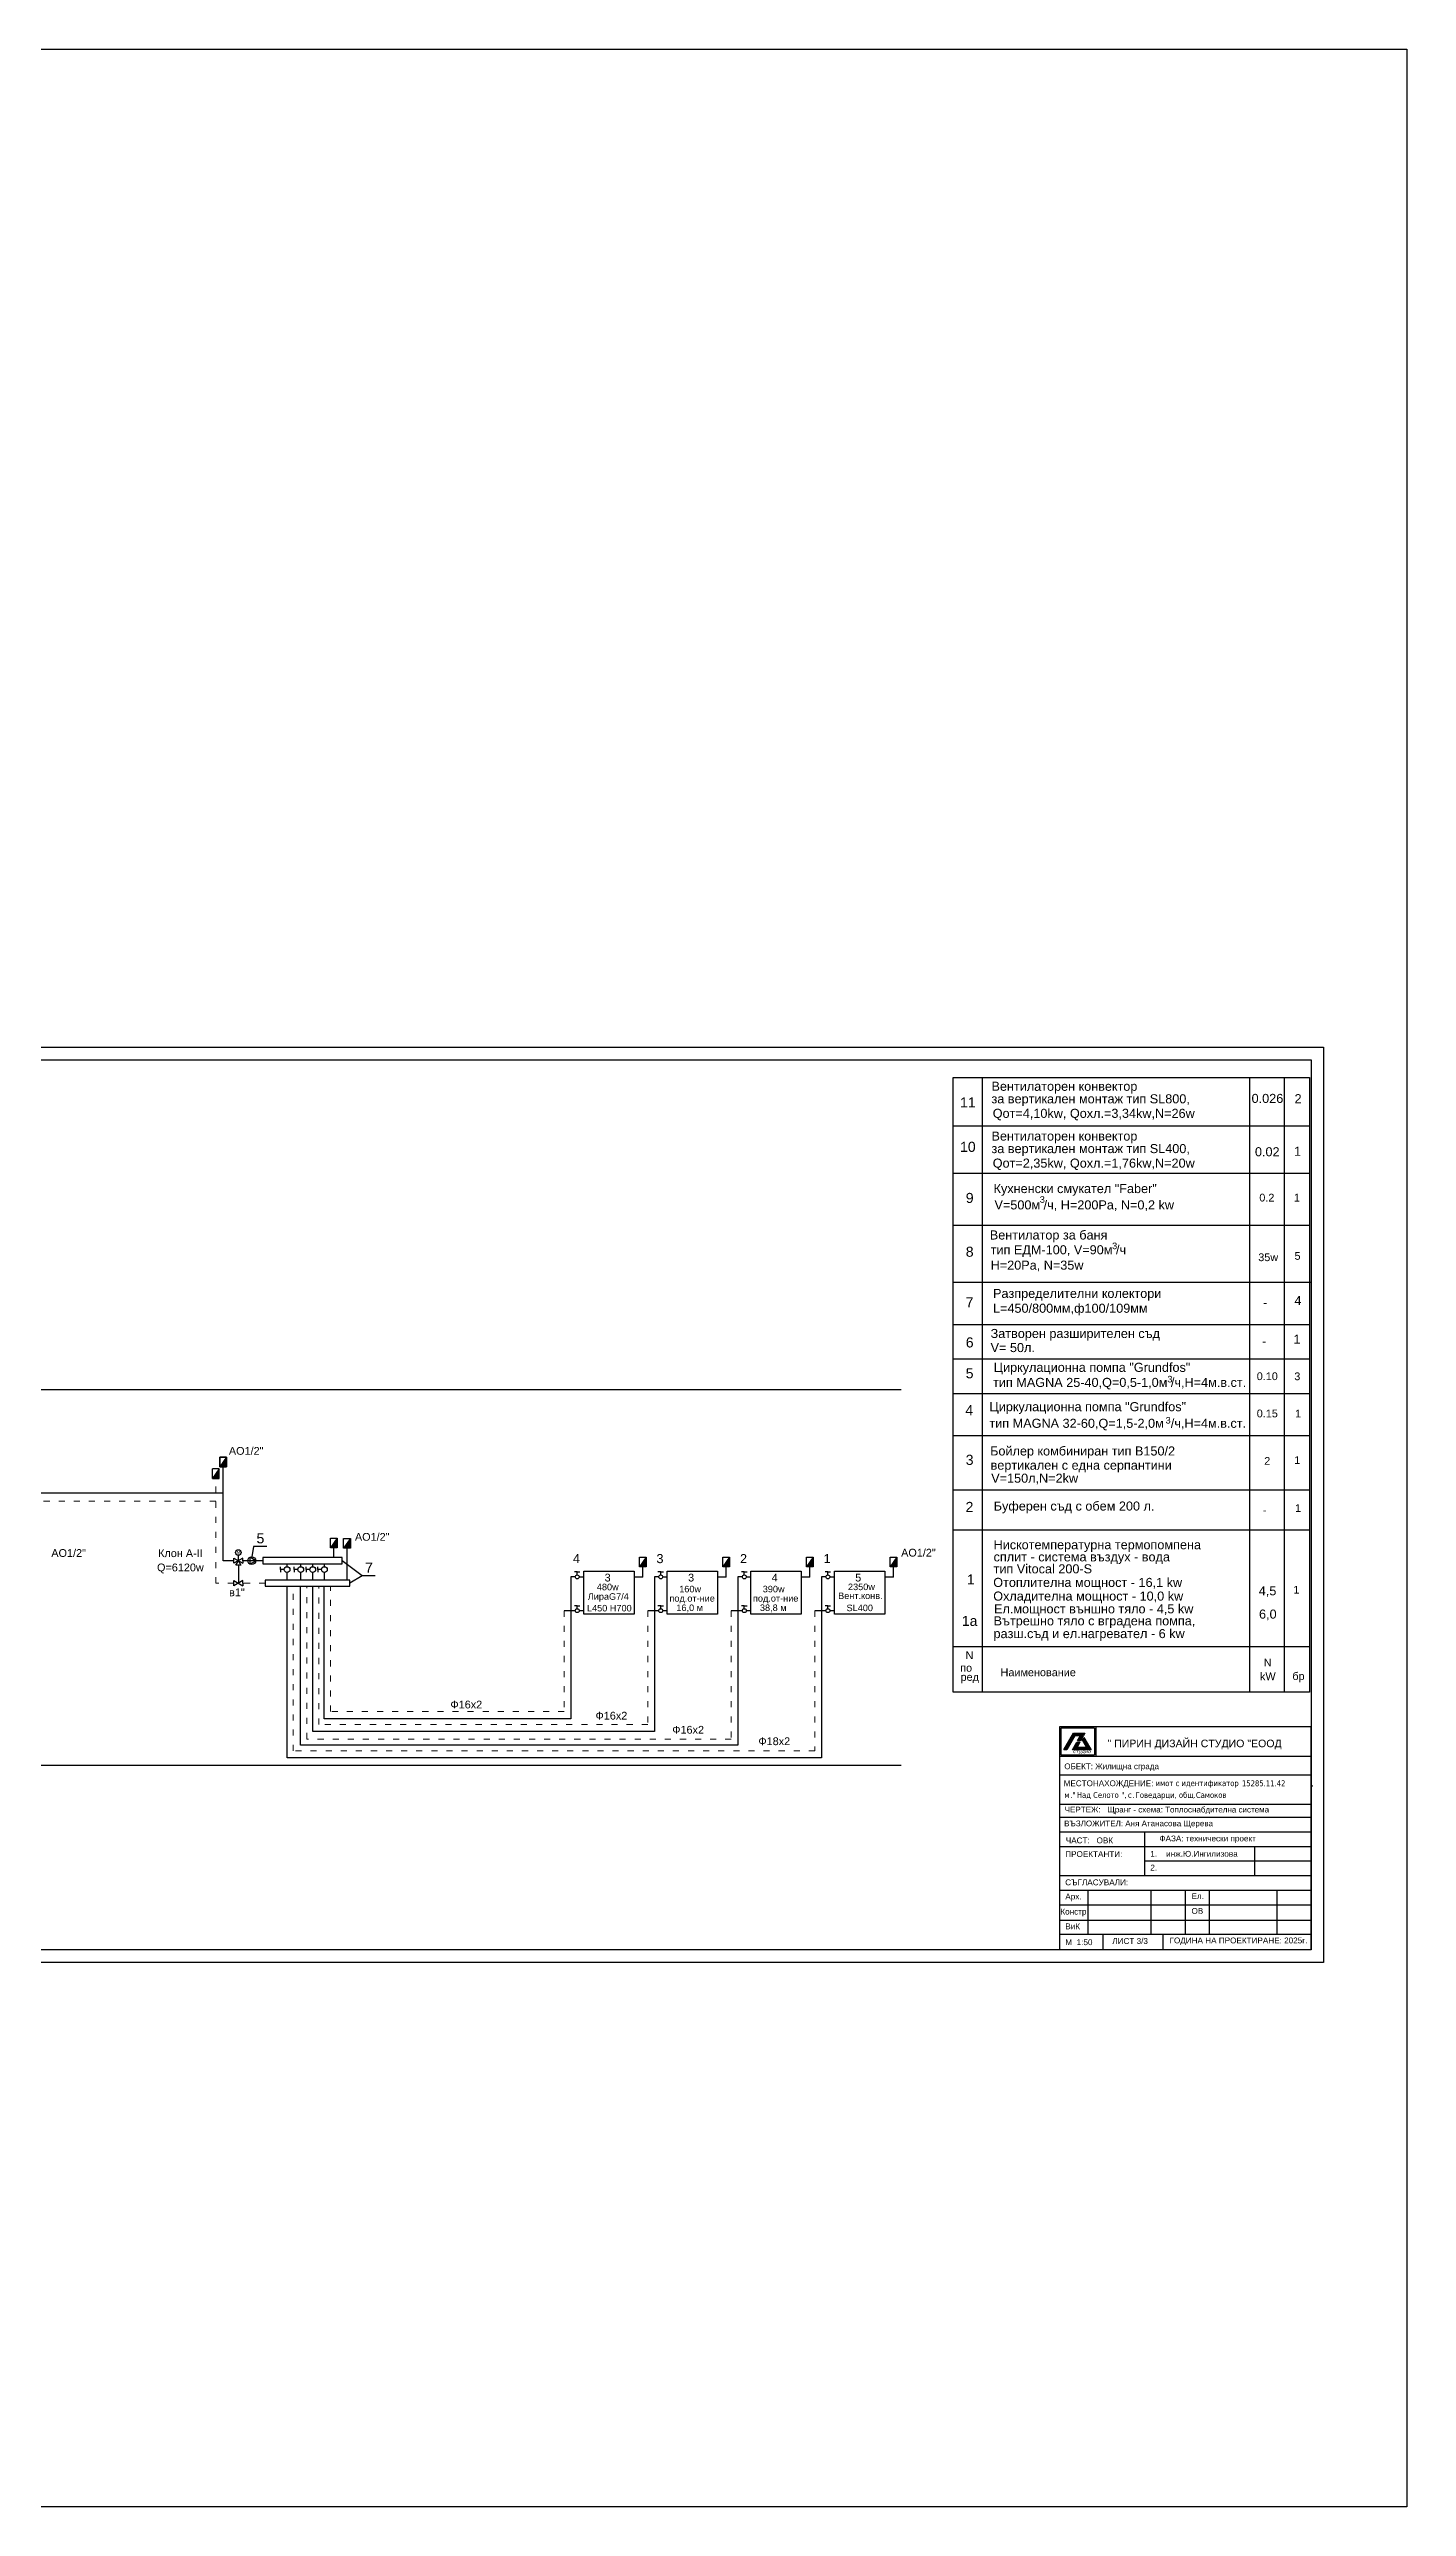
# Model space of a CAD drawing. Header units: centimetres. Extents: x 5906 to 32017, y -966 to 7982.
# Drawn here: x 29319 to 32017, y 2654 to 7537 of the extents above; entities that cross this region are included whole.
import ezdxf

# ---------------------------------------------------------------- set-up
doc = ezdxf.new("R2010")
doc.units = ezdxf.units.CM
doc.header["$MEASUREMENT"] = 0
doc.linetypes.add('ACAD_ISO03W100', pattern=[30, 12, -18])
for name, color, linetype in [('ARCH', 7, 'Continuous'), ('L-025', 6, 'Continuous'), ('L025', 3, 'Continuous'), ('OV_1', 2, 'Continuous')]:
    doc.layers.add(name, color=color, linetype=linetype)
doc.layers.add('OV_2', color=2, linetype='ACAD_ISO03W100', lineweight=20)
doc.styles.add('GENERATED_STYLE_1', font='arial.ttf')
doc.styles.add('GENERATED_STYLE_148', font='arial.ttf')
doc.styles.add('GENERATED_STYLE_3', font='couri.ttf')
doc.styles.add('GENERATED_STYLE_6', font='')
doc.styles.add('GENERATED_STYLE_7', font='tahoma.ttf')
doc.styles.get('GENERATED_STYLE_6').set_extended_font_data('Tahoma Cyr')

msp = doc.modelspace()

# ---------------------------------------------------------------- hatches: boundary and pattern name
at = {"layer": 'ARCH', "linetype": 'ByBlock'}
for points in [[(31354.226, 4190.729), (31335.346, 4157.859), (31341.049, 4157.859), (31356.984, 4185.601), (31368.306, 4185.601), (31362.548, 4175.447), (31368.457, 4175.447), (31370.747, 4179.485), (31373.654, 4184.612), (31374.215, 4185.601), (31377.123, 4190.729), (31371.214, 4190.729), (31370.104, 4190.729)], [(31361.035, 4172.778), (31352.574, 4157.859), (31358.483, 4157.859), (31383.299, 4157.859), (31389.182, 4157.859), (31386.176, 4163.039), (31375.117, 4182.092), (31372.21, 4176.964), (31380.292, 4163.039), (31361.421, 4163.039), (31366.944, 4172.778)]]:
    msp.add_hatch(color=256, dxfattribs=at).paths.add_polyline_path(points)
at = {"layer": 'OV_1'}
for points in [[(29658.08, 4720.271), (29671.343, 4739.482), (29671.343, 4720.271)], [(29643.444, 4696.57), (29656.707, 4715.781), (29656.707, 4696.57)], [(29878.093, 4559.253), (29891.356, 4578.464), (29891.356, 4559.253)], [(29904.234, 4558.378), (29917.496, 4577.589), (29917.496, 4558.378)], [(30491.942, 4521.107), (30505.204, 4540.318), (30505.204, 4521.107)], [(30657.942, 4521.107), (30671.205, 4540.318), (30671.205, 4521.107)], [(30823.943, 4521.107), (30837.206, 4540.318), (30837.206, 4521.107)], [(30989.943, 4521.107), (31003.206, 4540.318), (31003.206, 4521.107)]]:
    msp.add_hatch(color=256, dxfattribs=at).paths.add_polyline_path(points)

# ---------------------------------------------------------------- linework, layer by layer
msp.add_lwpolyline([(13027.15, 7536.77), (32016.754, 7536.77), (32016.754, 2653.713), (13027.15, 2653.713)], close=True)
at = {"layer": 'ARCH', "linetype": 'ByBlock'}
for p, q in [((25158.824, 5553.938), (31851.336, 5553.938)), ((25258.824, 5528.938), (31826.336, 5528.938)), ((31826.336, 5528.938), (31826.336, 3760.459)), ((31851.336, 5553.938), (31851.336, 3735.459)), ((31114.989, 4272.305), (31114.989, 5493.764)), ((31114.991, 5493.764), (31823.356, 5493.764)), ((31173.064, 5493.764), (31173.064, 4272.305)), ((31704.256, 5493.764), (31704.256, 4272.305)), ((31772.769, 5493.764), (31772.769, 4272.305)), ((31823.356, 5493.764), (31823.355, 4272.305)), ((31114.991, 5397.468), (31823.356, 5397.468)), ((31114.991, 5303.645), (31823.356, 5303.645)), ((31114.989, 5200.021), (31823.355, 5200.021)), ((31116.81, 5087.212), (31825.176, 5087.212)), ((31114.989, 5003.012), (31823.301, 5003.001)), ((31114.989, 4934.459), (31823.355, 4934.459)), ((31114.989, 4865.905), (31823.355, 4865.905)), ((31114.989, 4782.156), (31823.355, 4782.156)), ((31114.989, 4674.468), (31823.355, 4674.468)), ((31823.355, 4593.959), (31114.989, 4593.959)), ((31823.355, 4458.232), (31823.355, 4272.305)), ((31823.355, 4362.305), (31114.989, 4362.305)), ((31823.355, 4272.305), (31114.989, 4272.305)), ((31326.336, 4203.469), (31326.336, 3760.459)), ((31395.822, 4203.469), (31326.336, 4203.469)), ((31826.336, 4203.469), (31326.336, 4203.469)), ((31395.822, 4200.801), (31329.004, 4200.801)), ((31329.004, 4200.801), (31329.004, 4147.955)), ((31395.822, 4200.801), (31329.004, 4200.801)), ((31395.822, 4200.801), (31395.822, 4147.955)), ((31395.822, 4200.801), (31395.822, 4147.955)), ((31398.49, 4203.469), (31398.49, 4145.287)), ((31398.49, 4203.469), (31398.49, 4145.287)), ((31826.336, 3760.459), (31826.336, 4203.469)), ((31326.336, 4145.287), (31826.336, 4145.287)), ((31326.336, 4107.942), (31826.336, 4107.942)), ((31329.004, 4147.955), (31395.822, 4147.955)), ((31329.004, 4147.955), (31395.822, 4147.955)), ((31326.336, 4049.994), (31826.336, 4049.994)), ((31326.336, 4024.223), (31826.336, 4024.223)), ((31326.336, 4024.223), (31826.336, 4024.223)), ((31326.336, 3995.132), (31826.336, 3995.132)), ((31326.336, 3995.132), (31826.336, 3995.132)), ((31326.336, 3966.041), (31826.336, 3966.041)), ((31495.451, 3995.132), (31495.451, 3966.041)), ((31495.451, 3995.132), (31495.451, 3966.041)), ((31495.451, 3995.132), (31495.451, 3907.859)), ((31713.779, 3966.041), (31713.779, 3907.859)), ((31326.336, 3907.859), (31826.336, 3907.859)), ((31326.336, 3907.859), (31826.336, 3907.859)), ((31326.336, 3907.859), (31826.336, 3907.859)), ((31495.451, 3936.95), (31826.336, 3936.95)), ((31495.451, 3907.859), (31826.336, 3907.859)), ((31495.451, 3907.859), (31826.336, 3907.859)), ((31326.336, 3878.768), (31826.336, 3878.768)), ((31383.022, 3879.237), (31383.022, 3791.495)), ((31508.295, 3878.768), (31508.295, 3791.495)), ((31576.336, 3878.768), (31576.336, 3791.495)), ((31624.101, 3878.768), (31624.101, 3791.495)), ((31758.295, 3878.768), (31758.295, 3791.495)), ((31326.336, 3849.677), (31826.336, 3849.677)), ((31326.336, 3819.308), (31826.336, 3819.308)), ((31826.336, 3760.459), (25258.824, 3760.459)), ((31326.336, 3791.495), (31826.336, 3791.495)), ((31326.336, 3791.495), (31826.336, 3791.495)), ((31826.336, 3760.459), (31326.336, 3760.459)), ((31412.548, 3791.495), (31412.548, 3760.459)), ((31531.617, 3791.495), (31531.617, 3760.459)), ((31851.336, 3735.459), (25158.824, 3735.459))]:
    msp.add_line(p, q, dxfattribs=at)
for points in [[(31354.226, 4190.729), (31370.104, 4190.729), (31371.214, 4190.729), (31377.123, 4190.729), (31374.215, 4185.601), (31373.654, 4184.612), (31370.747, 4179.485), (31368.457, 4175.447), (31362.548, 4175.447), (31368.306, 4185.601), (31356.984, 4185.601), (31341.049, 4157.859), (31335.346, 4157.859)], [(31361.035, 4172.778), (31366.944, 4172.778), (31361.421, 4163.039), (31380.292, 4163.039), (31372.21, 4176.964), (31375.117, 4182.092), (31386.176, 4163.039), (31389.182, 4157.859), (31383.299, 4157.859), (31358.483, 4157.859), (31352.574, 4157.859)]]:
    msp.add_lwpolyline(points, close=True, dxfattribs=at)
at = {"layer": 'L-025'}
for p, q in [((25349.792, 4873.439), (31011.804, 4873.439)), ((25349.792, 4127.55), (31011.804, 4127.55))]:
    msp.add_line(p, q, dxfattribs=at)
at = {"layer": 'L025'}
for p, q in [((29725.311, 4561.813), (29721.606, 4541.464)), ((29751.368, 4561.813), (29725.311, 4561.813)), ((29941.014, 4503.546), (29901.09, 4533.604)), ((29941.014, 4503.546), (29916.573, 4488.89)), ((29967.071, 4503.546), (29941.014, 4503.546))]:
    msp.add_line(p, q, dxfattribs=at)
at = {"layer": 'OV_1'}
for p, q in [((29658.08, 4739.482), (29658.08, 4720.271)), ((29671.343, 4739.482), (29658.08, 4739.482)), ((29658.08, 4720.271), (29658.08, 4739.482)), ((29658.08, 4739.482), (29671.343, 4739.482)), ((29671.343, 4739.482), (29658.08, 4720.271)), ((29671.343, 4720.271), (29671.343, 4739.482)), ((29671.343, 4739.482), (29671.343, 4720.271)), ((29656.707, 4715.781), (29643.444, 4715.781)), ((29643.444, 4696.57), (29643.444, 4715.781)), ((29656.707, 4715.781), (29643.444, 4696.57)), ((29643.444, 4696.57), (29656.707, 4696.57)), ((29656.707, 4696.57), (29656.707, 4715.781)), ((29658.08, 4720.271), (29671.343, 4720.271)), ((29671.343, 4720.271), (29658.08, 4720.271)), ((29664.712, 4690.323), (29664.712, 4720.271)), ((29664.712, 4690.323), (29664.712, 4720.271)), ((29664.712, 4602.893), (29664.712, 4708.653)), ((29664.712, 4667.756), (26999.169, 4667.756)), ((29664.712, 4533.604), (29664.712, 4667.756)), ((29664.712, 4533.604), (29664.712, 4576.57)), ((29694.95, 4533.604), (29694.95, 4544.392)), ((29878.093, 4559.253), (29878.093, 4578.464)), ((29891.356, 4578.464), (29878.093, 4559.253)), ((29878.093, 4578.464), (29891.356, 4578.464)), ((29891.356, 4559.253), (29878.093, 4559.253)), ((29884.708, 4539.754), (29884.725, 4559.253)), ((29891.356, 4578.464), (29891.356, 4559.253)), ((29904.234, 4577.589), (29917.496, 4577.589)), ((29917.496, 4577.589), (29904.234, 4558.378)), ((29904.234, 4558.378), (29904.234, 4577.589)), ((29917.496, 4558.378), (29904.234, 4558.378)), ((29910.865, 4494.044), (29910.865, 4558.378)), ((29917.496, 4577.589), (29917.496, 4558.378)), ((29686.02, 4533.604), (29664.712, 4533.604)), ((29686.02, 4538.852), (29703.881, 4528.357)), ((29703.881, 4538.852), (29686.02, 4528.357)), ((29686.02, 4528.357), (29686.02, 4538.852)), ((29686.02, 4483.642), (29686.02, 4494.137)), ((29703.881, 4494.137), (29686.02, 4483.642)), ((29686.02, 4494.137), (29703.881, 4483.642)), ((29689.703, 4524.674), (29694.95, 4533.604)), ((29700.198, 4524.674), (29689.703, 4524.674)), ((29694.95, 4533.604), (29700.198, 4524.674)), ((29694.95, 4524.674), (29694.95, 4488.89)), ((29703.881, 4533.604), (29703.881, 4538.852)), ((29743.773, 4533.604), (29703.881, 4533.604)), ((29703.881, 4533.604), (29703.881, 4528.357)), ((29703.881, 4488.89), (29703.881, 4494.137)), ((29901.09, 4539.754), (29743.773, 4539.754)), ((29743.773, 4539.754), (29743.773, 4527.455)), ((29743.773, 4527.455), (29901.09, 4527.455)), ((29916.573, 4495.039), (29748.189, 4495.039)), ((29748.189, 4495.039), (29748.189, 4482.74)), ((29778.858, 4516.182), (29778.858, 4521.288)), ((29778.858, 4516.182), (29778.858, 4511.076)), ((29786.014, 4516.182), (29778.858, 4516.182)), ((29786.014, 4516.182), (29778.858, 4516.182)), ((29791.915, 4495.039), (29791.915, 4510.185)), ((29805.908, 4516.182), (29805.908, 4521.288)), ((29805.908, 4516.182), (29805.908, 4511.076)), ((29813.064, 4516.182), (29805.908, 4516.182)), ((29813.064, 4516.182), (29805.908, 4516.182)), ((29818.965, 4495.039), (29818.965, 4510.185)), ((29829.908, 4516.182), (29829.908, 4521.288)), ((29829.908, 4516.182), (29829.908, 4511.076)), ((29837.064, 4516.182), (29829.908, 4516.182)), ((29837.064, 4516.182), (29829.908, 4516.182)), ((29842.965, 4495.039), (29842.965, 4510.185)), ((29852.94, 4516.182), (29852.94, 4521.288)), ((29852.94, 4516.182), (29852.94, 4511.076)), ((29860.096, 4516.182), (29852.94, 4516.182)), ((29860.096, 4516.182), (29852.94, 4516.182)), ((29865.996, 4495.039), (29865.996, 4510.185)), ((29901.09, 4527.455), (29901.09, 4539.754)), ((29901.09, 4527.455), (29901.09, 4527.455)), ((29916.573, 4482.74), (29916.573, 4495.039)), ((30364.392, 4501.409), (30355.625, 4501.409)), ((30355.625, 4501.409), (30355.625, 4219.399)), ((30368.307, 4511.161), (30362.786, 4511.161)), ((30368.307, 4505.325), (30368.307, 4511.161)), ((30368.307, 4511.161), (30373.828, 4511.161)), ((30381.301, 4512.502), (30481.301, 4512.502)), ((30381.301, 4427.502), (30381.301, 4512.502)), ((30481.301, 4512.502), (30481.301, 4427.502)), ((30498.573, 4500.725), (30481.301, 4500.725)), ((30491.942, 4521.107), (30491.942, 4540.318)), ((30505.204, 4540.318), (30491.942, 4521.107)), ((30491.942, 4540.318), (30505.204, 4540.318)), ((30505.204, 4521.107), (30491.942, 4521.107)), ((30498.573, 4500.725), (30498.573, 4521.107)), ((30505.204, 4540.318), (30505.204, 4521.107)), ((30530.392, 4501.409), (30521.625, 4501.409)), ((30521.625, 4501.409), (30521.625, 4193.896)), ((30534.308, 4511.161), (30528.787, 4511.161)), ((30534.308, 4505.325), (30534.308, 4511.161)), ((30534.308, 4511.161), (30539.829, 4511.161)), ((30547.302, 4512.502), (30647.302, 4512.502)), ((30547.302, 4427.502), (30547.302, 4512.502)), ((30647.302, 4512.502), (30647.302, 4427.502)), ((30664.574, 4500.725), (30647.302, 4500.725)), ((30657.942, 4521.107), (30657.942, 4540.318)), ((30671.205, 4540.318), (30657.942, 4521.107)), ((30657.942, 4540.318), (30671.205, 4540.318)), ((30671.205, 4521.107), (30657.942, 4521.107)), ((30664.574, 4500.725), (30664.574, 4521.107)), ((30671.205, 4540.318), (30671.205, 4521.107)), ((30696.393, 4501.409), (30687.626, 4501.409)), ((30687.626, 4501.409), (30687.626, 4167.163)), ((30700.308, 4511.161), (30694.787, 4511.161)), ((30700.308, 4505.325), (30700.308, 4511.161)), ((30700.308, 4511.161), (30705.829, 4511.161)), ((30713.302, 4512.502), (30813.302, 4512.502)), ((30713.302, 4427.502), (30713.302, 4512.502)), ((30813.302, 4512.502), (30813.302, 4427.502)), ((30830.574, 4500.725), (30813.302, 4500.725)), ((30823.943, 4521.107), (30823.943, 4540.318)), ((30837.206, 4540.318), (30823.943, 4521.107)), ((30823.943, 4540.318), (30837.206, 4540.318)), ((30837.206, 4521.107), (30823.943, 4521.107)), ((30830.574, 4500.725), (30830.574, 4521.107)), ((30837.206, 4540.318), (30837.206, 4521.107)), ((30862.393, 4501.409), (30853.626, 4501.409)), ((30853.626, 4501.409), (30853.626, 4141.661)), ((30866.309, 4511.161), (30860.788, 4511.161)), ((30866.309, 4505.325), (30866.309, 4511.161)), ((30866.309, 4511.161), (30871.83, 4511.161)), ((30879.303, 4512.502), (30979.303, 4512.502)), ((30879.303, 4427.502), (30879.303, 4512.502)), ((30979.303, 4512.502), (30979.303, 4427.502)), ((30996.575, 4500.725), (30979.303, 4500.725)), ((30989.943, 4521.107), (30989.943, 4540.318)), ((31003.206, 4540.318), (30989.943, 4521.107)), ((30989.943, 4540.318), (31003.206, 4540.318)), ((31003.206, 4521.107), (30989.943, 4521.107)), ((30996.575, 4500.725), (30996.575, 4521.107)), ((31003.206, 4540.318), (31003.206, 4521.107)), ((29703.881, 4488.89), (29703.881, 4483.642)), ((29748.189, 4482.74), (29916.573, 4482.74)), ((29791.7, 4141.661), (29791.7, 4482.74)), ((29818.75, 4167.163), (29818.75, 4482.74)), ((29842.75, 4193.896), (29842.75, 4482.74)), ((29865.781, 4219.399), (29865.781, 4482.74)), ((29916.573, 4482.74), (29916.573, 4482.74)), ((30368.307, 4444.032), (30362.786, 4444.032)), ((30368.307, 4438.195), (30368.307, 4444.032)), ((30368.307, 4444.032), (30373.828, 4444.032)), ((30534.308, 4444.032), (30528.787, 4444.032)), ((30534.308, 4438.195), (30534.308, 4444.032)), ((30534.308, 4444.032), (30539.829, 4444.032)), ((30700.308, 4444.032), (30694.787, 4444.032)), ((30700.308, 4438.195), (30700.308, 4444.032)), ((30700.308, 4444.032), (30705.829, 4444.032)), ((30866.309, 4444.032), (30860.788, 4444.032)), ((30866.309, 4438.195), (30866.309, 4444.032)), ((30866.309, 4444.032), (30871.83, 4444.032)), ((30356.911, 4434.28), (30342.514, 4434.28)), ((30364.392, 4434.28), (30356.911, 4434.28)), ((30381.301, 4434.28), (30372.223, 4434.28)), ((30481.301, 4427.502), (30381.301, 4427.502)), ((30522.911, 4434.28), (30508.515, 4434.28)), ((30530.392, 4434.28), (30522.911, 4434.28)), ((30547.302, 4434.28), (30538.223, 4434.28)), ((30647.302, 4427.502), (30547.302, 4427.502)), ((30688.912, 4434.28), (30674.515, 4434.28)), ((30696.393, 4434.28), (30688.912, 4434.28)), ((30713.302, 4434.28), (30704.224, 4434.28)), ((30813.302, 4427.502), (30713.302, 4427.502)), ((30854.912, 4434.28), (30840.516, 4434.28)), ((30862.393, 4434.28), (30854.912, 4434.28)), ((30879.303, 4434.28), (30870.225, 4434.28)), ((30979.303, 4427.502), (30879.303, 4427.502)), ((30355.625, 4219.399), (29865.781, 4219.399)), ((30687.626, 4167.163), (29818.75, 4167.163)), ((30521.625, 4193.896), (29842.75, 4193.896)), ((30853.626, 4141.661), (29791.7, 4141.661))]:
    msp.add_line(p, q, dxfattribs=at)
at = {"layer": 'OV_1', "ltscale": 2}
for p, q in [((29791.759, 4521.694), (29791.759, 4527.455)), ((29818.809, 4521.694), (29818.809, 4527.455)), ((29842.809, 4521.694), (29842.809, 4527.455)), ((29865.841, 4521.694), (29865.841, 4527.455))]:
    msp.add_line(p, q, dxfattribs=at)
at = {"layer": 'OV_1', "linetype": 'Continuous'}
for p, q in [((30372.223, 4501.409), (30381.301, 4501.409)), ((30538.223, 4501.409), (30547.302, 4501.409)), ((30704.224, 4501.409), (30713.302, 4501.409)), ((30870.225, 4501.409), (30879.303, 4501.409))]:
    msp.add_line(p, q, dxfattribs=at)
at = {"layer": 'OV_1', "flags": 128}
msp.add_lwpolyline([(29729.466, 4533.604), (29717.676, 4540.411), (29717.676, 4526.798)], close=True, dxfattribs=at)
at = {"layer": 'OV_1'}
for centre, radius in [((29694.95, 4549.877), 5.485), ((29721.606, 4533.604), 7.86), ((29791.759, 4515.933), 5.75), ((29791.759, 4515.933), 5.75), ((29818.809, 4515.933), 5.75), ((29818.809, 4515.933), 5.75), ((29842.809, 4515.933), 5.75), ((29842.809, 4515.933), 5.75), ((29865.841, 4515.933), 5.75), ((29865.841, 4515.933), 5.75), ((30368.307, 4501.409), 3.916), ((30534.308, 4501.409), 3.916), ((30700.308, 4501.409), 3.916), ((30866.309, 4501.409), 3.916), ((30368.307, 4434.28), 3.916), ((30534.308, 4434.28), 3.916), ((30700.308, 4434.28), 3.916), ((30866.309, 4434.28), 3.916)]:
    msp.add_circle(centre, radius, dxfattribs=at)
at = {"layer": 'OV_2'}
for p, q in [((29650.076, 4696.57), (29650.076, 4696.57)), ((29650.076, 4488.89), (29650.076, 4696.43)), ((29650.076, 4651.814), (26688.291, 4651.814)), ((29650.076, 4576.57), (29650.076, 4576.57)), ((29686.02, 4488.89), (29650.076, 4488.89)), ((29748.189, 4488.89), (29703.881, 4488.89)), ((29803.7, 4156.031), (29803.7, 4482.74)), ((29830.75, 4179.259), (29830.75, 4482.74)), ((29854.75, 4208.266), (29854.75, 4482.74)), ((29877.781, 4233.671), (29877.781, 4482.74)), ((30342.514, 4434.28), (30342.514, 4233.769)), ((30508.515, 4434.28), (30508.515, 4208.266)), ((30674.515, 4434.28), (30674.515, 4179.259)), ((30840.516, 4434.28), (30840.516, 4156.031)), ((30508.515, 4208.266), (29854.75, 4208.266)), ((30342.514, 4233.769), (29877.781, 4233.671)), ((30840.516, 4156.031), (29803.7, 4156.031)), ((30674.515, 4179.259), (29830.75, 4179.259))]:
    msp.add_line(p, q, dxfattribs=at)

# ---------------------------------------------------------------- texts
at = {"layer": 'ARCH', "linetype": 'ByBlock'}
for s, height, style, p in [('Вентилаторен конвектор', 18, 'GENERATED_STYLE_148', (31191.42, 5467.178)), ('11', 20, 'GENERATED_STYLE_148', (31128.951, 5434.06)), ('за вертикален монтаж тип SL800,', 18, 'GENERATED_STYLE_148', (31191.42, 5442.25)), ('Qот=4,10kw, Qохл.=3,34kw,N=26w', 18, 'GENERATED_STYLE_148', (31193.874, 5413.411)), ('0.026', 18, 'GENERATED_STYLE_148', (31708.282, 5443.057)), ('2', 18, 'GENERATED_STYLE_148', (31793.598, 5442.453)), ('Вентилаторен конвектор', 18, 'GENERATED_STYLE_148', (31191.424, 5368.282)), ('10', 20, 'GENERATED_STYLE_148', (31128.951, 5345.891)), ('за вертикален монтаж тип SL400,', 18, 'GENERATED_STYLE_148', (31191.424, 5343.354)), ('Qот=2,35kw, Qохл.=1,76kw,N=20w', 18, 'GENERATED_STYLE_148', (31193.879, 5314.514)), ('0.02', 18, 'GENERATED_STYLE_148', (31714.93, 5337.083)), ('1', 18, 'GENERATED_STYLE_148', (31792.574, 5337.97)), ('Кухненски смукател "Faber"', 18, 'GENERATED_STYLE_148', (31195.619, 5263.94)), ('9', 20, 'GENERATED_STYLE_148', (31140.362, 5244.34)), ('V=500м /ч, H=200Pа, N=0,2 kw', 18, 'GENERATED_STYLE_148', (31197.38, 5231.508)), ('3', 13, 'GENERATED_STYLE_1', (31287.36, 5244.65)), ('0.2', 15.4239, 'GENERATED_STYLE_148', (31723.598, 5247.222)), ('1', 15.424, 'GENERATED_STYLE_148', (31792.192, 5247.222)), ('Вентилатор за баня', 18, 'GENERATED_STYLE_148', (31188.105, 5171.717)), ('8', 20, 'GENERATED_STYLE_148', (31140.362, 5137.456)), ('  тип ЕДМ-100, V=90м /ч', 18, 'GENERATED_STYLE_148', (31175.902, 5142.324)), ('H=20Pa, N=35w', 18, 'GENERATED_STYLE_148', (31189.765, 5111.778)), ('3', 13, 'GENERATED_STYLE_1', (31431.134, 5152.54)), ('35w', 15.4239, 'GENERATED_STYLE_148', (31721.536, 5128.734)), ('5', 15.424, 'GENERATED_STYLE_148', (31793.546, 5131.486)), ('7', 20, 'GENERATED_STYLE_148', (31140.223, 5037.078)), ('Разпределителни колектори', 18, 'GENERATED_STYLE_148', (31194.48, 5055.631)), ('L=450/800мм,ф100/109мм', 18, 'GENERATED_STYLE_148', (31194.48, 5026.171)), ('-', 18, 'GENERATED_STYLE_148', (31730.831, 5037.421)), ('4', 18, 'GENERATED_STYLE_148', (31793.374, 5041.53)), ('Затворен разширителен съд', 18, 'GENERATED_STYLE_148', (31189.671, 4976.041)), ('1', 18, 'GENERATED_STYLE_148', (31791.553, 4964.791)), ('6', 20, 'GENERATED_STYLE_148', (31140.362, 4957.229)), ('V= 50л.', 18, 'GENERATED_STYLE_148', (31189.671, 4948.02)), ('-', 18, 'GENERATED_STYLE_148', (31729.01, 4960.683)), ('Циркулационна помпа "Grundfos"', 18, 'GENERATED_STYLE_148', (31187.335, 4830.576)), ('тип MAGNA 32-60,Q=1,5-2,0м  /ч,H=4м.в.ст.', 18, 'GENERATED_STYLE_148', (31187.335, 4797.591)), ('3', 13, 'GENERATED_STYLE_1', (31537.415, 4806.088)), ('Бойлер комбиниран тип B150/2', 18, 'GENERATED_STYLE_148', (31188.75, 4742.585)), ('V=150л,N=2kw', 18, 'GENERATED_STYLE_148', (31190.915, 4688.538)), ('вертикален с една серпантини', 18, 'GENERATED_STYLE_148', (31189.659, 4714.344)), ('5', 20, 'GENERATED_STYLE_148', (29731.05, 4568.03)), ('7', 20, 'GENERATED_STYLE_148', (29946.753, 4509.763)), ('МЕСТОНАХОЖДЕНИЕ', 11.5, 'GENERATED_STYLE_1', (31334.933, 4085.565)), ('м', 11.5, 'GENERATED_STYLE_7', (31336.126, 4062.281)), ('."', 11.5, 'GENERATED_STYLE_7', (31347.829, 4062.281)), ('Над Селото', 11.5, 'GENERATED_STYLE_7', (31361.128, 4062.281)), ('",', 11.5, 'GENERATED_STYLE_7', (31449.18, 4062.281)), ('с', 11.5, 'GENERATED_STYLE_7', (31462.479, 4062.281)), ('.', 11.5, 'GENERATED_STYLE_7', (31471.522, 4062.281)), ('Говедарци, общ.Самоков', 11.50001, 'GENERATED_STYLE_7', (31477.936, 4062.281)), (':', 11.5, 'GENERATED_STYLE_1', (31508.767, 4085.565)), (' имот с идентификатор ', 11.50001, 'GENERATED_STYLE_7', (31513.23, 4085.729)), ('15285.11.42', 11.50001, 'GENERATED_STYLE_7', (31689.097, 4085.565)), (',', 11.171, 'GENERATED_STYLE_6', (31827.14, 4085.729))]:
    msp.add_text(s, height=height, dxfattribs=dict(at, style=style)).set_placement(p)
at = {"layer": 'ARCH', "style": 'GENERATED_STYLE_148'}
for s, height, p in [('AO1/2"', 15.4239, (29676.141, 4744.032)), ('AO1/2"', 15.4239, (29323.38, 4541.117)), ('Клон А-II', 15.4239, (29535.627, 4540.703)), ('м', 7.712, (29691.566, 4547.193)), ('AO1/2"', 15.4239, (29926.613, 4573.224)), ('4', 18, (30359.76, 4528.715)), ('3', 18, (30525.761, 4528.715)), ('2', 18, (30691.762, 4528.715)), ('1', 18, (30857.762, 4528.715)), ('AO1/2"', 15.4239, (31011.914, 4541.76)), ('Q=6120w', 15.4239, (29533.427, 4512.453)), ('3', 15.424, (30422.695, 4492.251)), ('3', 15.424, (30588.696, 4492.251)), ('4', 15.424, (30754.697, 4492.251)), ('5', 15.424, (30920.697, 4492.251)), ('в1"', 15.4239, (29676.6, 4462.945)), ('под.от-ние', 13, (30551.499, 4452.312)), ('16,0 м', 13, (30565.359, 4433.526)), ('160w', 13, (30570.956, 4470.712)), ('под.от-ние', 13, (30717.5, 4452.312)), ('38,8 м', 13, (30731.36, 4433.526)), ('390w', 13, (30736.956, 4470.712)), ('Вент.конв.', 13, (30886.718, 4457.35)), ('SL400', 13, (30903.43, 4433.31)), ('2350w', 13, (30906.306, 4475.084)), ('Ф16x2', 15.4239, (30116.374, 4240.03)), ('Ф16x2', 15.4239, (30404.676, 4217.908)), ('Ф16x2', 15.4239, (30557.158, 4189.919)), ('Ф18x2', 15.4239, (30728.311, 4167.114))]:
    msp.add_text(s, height=height, dxfattribs=at).set_placement(p)
at = {"layer": 'ARCH', "linetype": 'ByBlock'}
for s, insert, char_height, attachment_point, style in [('\\A1;{\\fArial CYR|b0|i0|c204|p34;5}', (31140.208, 4895.634), 20, 7, 'GENERATED_STYLE_148'), ('\\A1;тип MAGNA 25-40,Q=0,5-1,0м /ч,H=4м.в.ст.', (31194.547, 4873.859), 18, 7, 'GENERATED_STYLE_148'), ('\\A1;{\\fArial CYR|b0|i0|c204|p34;Циркулационна помпа "Grundfos"}', (31195.796, 4903.319), 18, 7, 'GENERATED_STYLE_148'), ('\\A1;{\\fArial CYR|b0|i0|c204|p34;3}', (31540.876, 4887.592), 13, 7, 'GENERATED_STYLE_1'), ('\\A1;{\\fArial CYR|b0|i0|c204|p34;0.10}', (31718.489, 4892.149), 15.42393, 7, 'GENERATED_STYLE_1'), ('\\A1;3', (31793.139, 4891.935), 15.4239, 7, 'GENERATED_STYLE_1'), ('\\A1;{\\fArial CYR|b0|i0|c204|p34;4}', (31139.591, 4822.634), 20, 7, 'GENERATED_STYLE_148'), ('\\A1;{\\fArial CYR|b0|i0|c204|p34;0.15}', (31718.489, 4818.168), 15.42393, 7, 'GENERATED_STYLE_1'), ('\\A1;1', (31794.573, 4818.219), 15.4239, 7, 'GENERATED_STYLE_1'), ('\\A1;{\\fArial CYR|b0|i0|c204|p34;3}', (31140.223, 4723.659), 20, 7, 'GENERATED_STYLE_148'), ('\\A1;2', (31733.302, 4724.046), 15.4239, 7, 'GENERATED_STYLE_1'), ('\\A1;1', (31793.034, 4725.693), 15.4239, 7, 'GENERATED_STYLE_1'), ('\\A1;{\\fArial CYR|b0|i0|c204|p34;2}', (31139.945, 4630.41), 20, 7, 'GENERATED_STYLE_148'), ('\\A1;Буферен съд с обем 200 л.', (31195.889, 4627.711), 18, 7, 'GENERATED_STYLE_148'), ('\\A1;{\\fArial CYR|b0|i0|c204|p34;1}', (31794.573, 4630.452), 15.42393, 7, 'GENERATED_STYLE_1'), ('\\A1;{\\fArial CYR|b0|i0|c204|p34;-}', (31730.364, 4626.343), 15.42393, 7, 'GENERATED_STYLE_1'), ('\\A1;{\\fArial CYR|b0|i0|c204|p34;сплит - система въздух - вода}', (31195.621, 4526.747), 18, 7, 'GENERATED_STYLE_148'), ('\\A1;{\\fArial CYR|b0|i0|c204|p34;Нискотемпературна термопомпена}', (31195.613, 4550.849), 18, 7, 'GENERATED_STYLE_148'), ('\\A1;{\\fArial CYR|b0|i0|c204|p34;1}', (31142.705, 4486.383), 20, 7, 'GENERATED_STYLE_148'), ('\\A1;тип Vitocal 200-S ', (31195.621, 4508.151), 18, 7, 'GENERATED_STYLE_148'), ('\\A1;Отоплителна мощност - 16,1 kw ', (31194.919, 4476.218), 18, 7, 'GENERATED_STYLE_148'), ('\\A1;Охладителна мощност - 10,0 kw ', (31194.919, 4449.041), 18, 7, 'GENERATED_STYLE_148'), ('\\A1;Ел.мощност външно тяло - 4,5 kw', (31196.469, 4423.703), 18, 7, 'GENERATED_STYLE_148'), ('\\A1;{\\fArial CYR|b0|i0|c204|p34;4,5}', (31722.493, 4461.405), 18, 7, 'GENERATED_STYLE_148'), ('\\A1;{\\fArial|b0|i0|c0|p34;1}', (31791.322, 4468.196), 15.42393, 7, 'GENERATED_STYLE_1'), ('\\A1;1a', (31132.464, 4403.72), 20, 7, 'GENERATED_STYLE_148'), ('\\A1;{\\fArial CYR|b0|i0|c204|p34;разш.съд и ел.нагревател - 6 kw }', (31195.503, 4374.302), 18, 7, 'GENERATED_STYLE_148'), ('\\A1;{\\fArial CYR|b0|i0|c204|p34;Вътрешно тяло с вградена помпа,}', (31195.657, 4399.672), 18, 7, 'GENERATED_STYLE_148'), ('\\A1;{\\fArial CYR|b0|i0|c204|p34;6,0}', (31723.018, 4415.142), 18, 7, 'GENERATED_STYLE_148'), ('\\A1;{\\fArial CYR|b0|i0|c204|p34;N}', (31139.919, 4338.007), 15.42393, 7, 'GENERATED_STYLE_1'), ('\\A1;{\\fArial CYR|b0|i0|c204|p34;по}', (31129.218, 4312.746), 15.42393, 7, 'GENERATED_STYLE_1'), ('\\A1;{\\fArial CYR|b0|i0|c204|p34;ред}', (31130.011, 4290.23), 15.42393, 7, 'GENERATED_STYLE_1'), ('\\A1;{\\fArial CYR|b0|i0|c204|p34;Наименование}', (31209.476, 4303.869), 15.42393, 7, 'GENERATED_STYLE_1'), ('\\A1;{\\fArial CYR|b0|i0|c204|p34;kW}', (31724.966, 4296.042), 15.42393, 7, 'GENERATED_STYLE_1'), ('\\A1;{\\fArial CYR|b0|i0|c204|p34;N}', (31732.436, 4323.481), 15.42393, 7, 'GENERATED_STYLE_1'), ('\\A1;{\\fArial CYR|b0|i0|c204|p34;бр}', (31789.289, 4291.844), 15.42393, 7, 'GENERATED_STYLE_1'), ('\\A1;{\\pqc;\\fCourier New|b0|i1|c0|p0;\\W1.000000;студио}', (31370.928, 4149.32), 6, 8, 'GENERATED_STYLE_3'), ('\\A1;{\\pqc;\\fArial|b0|i0|c0|p0;\\W1.000000;" ПИРИН ДИЗАЙН СТУДИО "ЕООД}', (31594.971, 4158.613), 15, 8, 'GENERATED_STYLE_1'), ('\\A1;{\\pql;\\fArial|b0|i0|c0|p0;\\W1.000000;ОБЕКТ:\\fArial|b0|i0|c0|p0;\\W1.000000; Жилищна сграда}', (31336.164, 4115.829), 11.40508, 7, 'GENERATED_STYLE_1'), ('\\A1;{\\pql;\\fArial|b0|i0|c0|p0;\\W1.000000;ВЪЗЛОЖИТЕЛ: Aня \\fArial|b0|i0|c0|p0;\\W1.000000;Атанасова \\fArial|b0|i0|c0|p0;\\W1.000000;Щерева }', (31335.753, 4002.421), 11.405078, 7, 'GENERATED_STYLE_1'), ('\\A1;\\pxql;ЧЕРТЕЖ:   Щранг - схема: Топлоснабдителна система                ', (31336.962, 4029.897), 11.40508, 7, 'GENERATED_STYLE_1'), ('\\A1;{\\pql;\\fArial|b0|i0|c0|p0;\\W1.000000;ПРОЕКТАНТИ:}', (31337.968, 3944.636), 11.58217, 7, 'GENERATED_STYLE_1'), ('\\A1;ЧАСТ:   ОВК', (31339.051, 3971.903), 11.58217, 7, 'GENERATED_STYLE_1'), ('\\A1;\\pxql;1.    инж.Ю.Ингилизова', (31507.083, 3945.232), 11.58217, 7, 'GENERATED_STYLE_1'), ('\\A1;{\\pql;\\fArial|b0|i0|c0|p0;\\W1.000000;ФАЗА: технически проект }', (31525.063, 3972.392), 11.58217, 7, 'GENERATED_STYLE_1'), ('\\A1;{\\pql;\\fArial|b0|i0|c0|p0;\\W1.000000;2.}', (31507.083, 3918.027), 11.58217, 7, 'GENERATED_STYLE_1'), ('\\A1;{\\pql;\\fArial|b0|i0|c0|p0;\\W1.000000;2.}', (31507.083, 3918.027), 11.58217, 7, 'GENERATED_STYLE_1'), ('\\A1;{\\pql;\\fArial|b0|i0|c0|p0;\\W1.000000;Арх.}', (31338.089, 3857.103), 11.58217, 7, 'GENERATED_STYLE_1'), ('\\A1;{\\pql;\\fArial|b0|i0|c0|p0;\\W1.000000;СЪГЛАСУВАЛИ:}', (31337.968, 3888.544), 11.58217, 7, 'GENERATED_STYLE_1'), ('\\A1;{\\pql;\\fArial|b0|i0|c0|p0;\\W1.000000;Ел.}', (31588.901, 3861.061), 11.58217, 7, 'GENERATED_STYLE_1'), ('\\A1;{\\pql;\\fArial|b0|i0|c0|p0;\\W1.000000;Констр.}', (31328.3, 3827.041), 11.58217, 7, 'GENERATED_STYLE_1'), ('\\A1;{\\pql;\\fArial|b0|i0|c0|p0;\\W1.000000;ВиК}', (31338.108, 3801.273), 11.58217, 7, 'GENERATED_STYLE_1'), ('\\A1;{\\pql;\\fArial|b0|i0|c0|p0;\\W1.000000;ОВ}', (31588.901, 3831.831), 11.58217, 7, 'GENERATED_STYLE_1'), ('\\A1;{\\pql;\\fArial|b0|i0|c0|p0;\\W1.000000;M  1:50}', (31338.202, 3769.62), 11.58649, 7, 'GENERATED_STYLE_1'), ('\\A1;ЛИСТ 3/3 ', (31431.5, 3772.01), 11.58217, 7, 'GENERATED_STYLE_1'), ('\\A1;{\\pql;\\fArial|b0|i0|c0|p0;\\W1.000000;ГОДИНА НА ПРОЕКТИРАНЕ: 202\\fArial|b0|i0|c0|p0;\\W1.000000;5\\fArial|b0|i0|c0|p0;\\W1.000000;г. }', (31545.261, 3769.92), 11.582173, 7, 'GENERATED_STYLE_1')]:
    msp.add_mtext(s, dxfattribs=dict(at, insert=insert, char_height=char_height, attachment_point=attachment_point, style=style))
at = {"layer": 'ARCH', "char_height": 13, "attachment_point": 9, "style": 'GENERATED_STYLE_148'}
for s, insert in [('\\A1;{\\fArial CYR|b0|i0|c204|p34;L450 H700}', (30476.502, 4432.557)), ('\\A1;{\\fArial CYR|b0|i0|c204|p34;ЛираG7/4}', (30470.868, 4451.992)), ('\\A1;{\\fArial CYR|b0|i0|c204|p34;480w}', (30450.657, 4474.68))]:
    msp.add_mtext(s, dxfattribs=dict(at, insert=insert))

doc.saveas('drawing.dxf')
